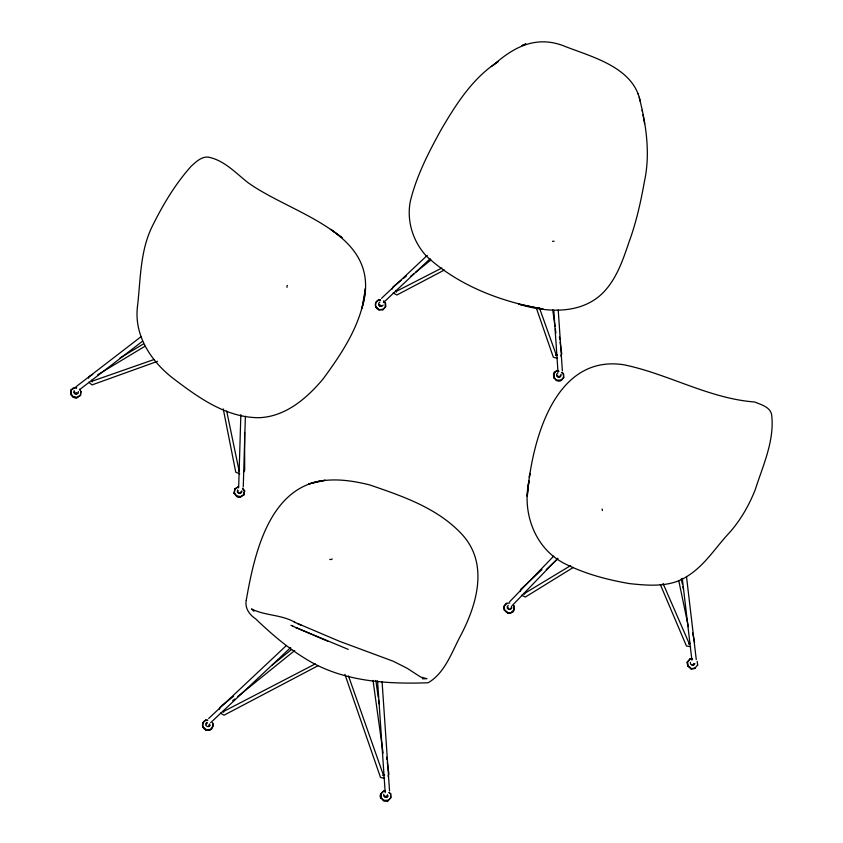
<?xml version="1.0" encoding="UTF-8"?>
<svg xmlns="http://www.w3.org/2000/svg" width="843" height="843" viewBox="0 0 843 843"><rect width="100%" height="100%" fill="white"/><g stroke="black" fill="none" stroke-linecap="round" stroke-linejoin="round"><path stroke-width="1.26" d="M561.027 374.218L561.016 375.852L559.826 377.221L557.961 377.084L556.696 375.967L556.591 374.092L557.887 372.975M238.653 487.865L240.856 414.651M243.258 486.875L245.387 416.273M209.538 723.979L208.695 726.097M692.061 664.821L693.357 664.621L693.389 663.947M74.458 392.564L74.563 391.289M78.336 391.542L78.199 393.238L76.618 394.271L74.953 393.934L73.731 392.522L74.131 390.762M386.61 796.182L386.558 796.867L387.538 796.024L387.401 794.749M528.097 488.645L527.244 496.274C531.396 443.597 553.44 354.081 623.63 364.734L624.157 364.829C668.541 374.05 708.995 398.528 754.685 401.995C761.008 404.682 770.239 406.906 771.651 414.756C774.749 440.552 762.904 465.631 755.244 489.688C749.005 505.431 740.46 520.405 729.111 533.029C715.581 547.444 705.001 565.063 687.962 575.801C670.975 587.592 649.068 585.695 629.616 583.619C607.266 579.784 584.937 573.893 564.641 563.609C534.894 548.561 521.965 512.807 528.919 481.195M528.382 486.105L528.951 481.016M529.372 477.201L529.794 473.387L529.351 477.296M76.639 387.864L74.627 387.527C69.832 388.486 69.189 394.714 73.12 397.158L76.976 397.727L80.475 395.483L80.896 391.342L79.4 389.245M237.526 489.973L237.294 491.827L238.348 493.134L240.181 493.576L241.593 492.438L241.899 490.847M243.985 493.566L244.67 490.752L242.658 488.213M234.712 489.14L238.19 486.843L234.775 488.972L234.048 493.176L236.514 496.369L240.54 497.033L244.038 494.799L244.459 490.647M70.707 393.923L71.149 389.824M80.433 395.061L77.145 397.295L73.288 396.726L70.875 393.481L71.444 389.603M80.475 395.483L80.896 391.342M234.27 493.229L235.007 488.908M244.038 494.799L244.607 490.911M520.205 591.407L520.9 589.12L542.007 569.583M237.852 491.775L238.126 490.605M219.38 709.174L220.276 706.95L233.522 696.255M392.227 288.991L393.112 286.768L401.268 280.192M511.775 612.155C510.858 614.041 503.06 613.019 511.606 612.587C516.506 612.281 512.681 599.141 514.314 609.152L511.775 612.155C506.127 615.938 500.299 606.528 506.738 603.282L509.773 603.008M695.075 668.467L690.838 668.762L695.138 668.299L690.838 668.762L687.867 666.202L687.287 661.945L690.038 659.026L692.598 658.752M74.458 387.97L74.627 387.527M77.145 397.295C77.767 398.75 72.161 397.633 73.288 396.726M234.048 493.176L234.438 492.786L236.683 495.926L240.708 496.601L243.996 494.367M240.708 496.601C241.33 498.087 235.545 496.833 236.683 495.926M209.928 729.427L205.85 730.027L209.759 729.869C214.68 729.996 212.025 716.571 212.742 726.666L209.918 730.006L205.85 730.027C201.635 728.173 201.119 721.987 205.703 720.196L207.736 720.185M202.72 727.14L202.963 722.778M202.647 723.031L205.703 720.196M383.533 300.909L385.367 302.732L385.578 306.494L382.754 309.834L378.686 309.845C374.471 308.001 373.955 301.815 378.549 300.013L380.583 300.003M375.556 306.968L375.799 302.605M375.493 302.858L378.549 300.013M378.718 309.781L382.764 309.255M382.754 309.834L385.641 306.894L385.367 302.732M380.983 797.994C376.916 794.591 388.718 786.825 380.846 794.053L380.983 797.994L383.744 800.724L387.97 800.85L390.794 797.51L390.583 793.748L389.108 792.346M380.773 797.984L381.015 793.621M387.97 800.85L383.713 800.797L381.152 797.562M387.812 800.713L390.857 797.91L390.583 793.748M561.954 372.174L563.43 373.575L563.64 377.337C556.875 389.382 547.307 368.865 559.025 371.236M553.619 377.812L553.862 373.449M556.559 380.614L553.999 377.379M560.816 380.678L563.64 377.337M504.377 610.469L504.251 606.096M687.372 662.282L690.038 659.026M687.867 666.202L687.54 661.839M697.182 661.365L697.677 665.285M381.531 305.914L380.214 306.009L380.52 305.219M385.546 796.161L385.24 796.951L384.345 795.982M88.515 378.244L89.305 376.473L92.688 374.44M75.543 392.912L75.175 393.67L77.44 393.038M560.869 356.094L561.754 353.87L560.121 342.174M388.033 776.266L388.918 774.043L387.285 762.346M243.437 472.301L244.691 470.257L244.596 432.385M510.257 608.931L510.963 607.951M694.906 663.652L693.852 665.116L691.977 665.148L690.628 664.136L690.354 662.271M508.245 605.295L507.244 606.581L507.328 608.393L508.877 609.457L510.563 609.373L511.806 607.972L511.48 606.275M379.74 304.502L379.318 305.04L380.214 306.009M694.895 668.33L697.614 664.906M388.17 796.024L386.99 797.394L385.114 797.267L383.85 796.15L383.744 794.264M504.578 610.448L504.082 606.528L506.738 603.282M379.835 302.131L378.718 303.322L378.633 305.124L380.088 306.315L381.774 306.378L383.144 305.082M206.988 722.303L205.871 723.494L205.797 725.307L207.241 726.497L208.938 726.55L210.307 725.265M509.594 601.807L553.735 556.085M512.228 605.548L557.866 558.277M693.357 664.621L694.253 663.704M553.83 377.812L553.693 373.881L555.516 372.153M381.521 298.327L427.285 255.345M383.46 302.574L430.183 258.696M208.674 718.499L285.914 645.98M210.613 722.746L290.709 647.54M546.285 569.562L557.771 558.898M206.345 723.937L207.325 723.094M410.594 276.367L413.65 273.901M415.683 272.257L430.952 259.929M232.668 700.659L234.702 699.016M237.758 696.55L294.744 650.501M403.312 278.548L406.368 276.082M272.278 665.022L291.646 649.405M75.902 386.842L140.929 336.8M79.59 389.645L142.562 341.194M557.792 375.346L557.191 375.809L558.087 376.779L559.404 376.684M493.808 64.763C515.084 45.849 537.939 34.774 566.275 46.902C594.041 57.556 634.463 68.062 640.459 102.446C646.707 128.357 650.153 155.386 644.379 181.761C640.743 202.046 636.286 222.278 629.163 241.646C623.093 259.539 616.939 278.127 603.662 292.131C581.649 314.85 546.833 312.669 518.898 304.218L543.134 309.075C500.742 301.731 458.055 285.514 426.189 255.872C412.975 241.319 406.611 221.214 410.225 201.762C416.252 176.44 428.339 152.941 440.836 130.233C455.937 104.374 472.617 77.977 498.35 61.423L491.332 66.576M385.504 302.953L385.409 306.926M212.657 723.136L212.573 727.109M390.709 793.98L388.95 792.789M71.276 390.035L73.394 388.655M573.377 567.381L525.379 597.034L521.532 595.232M570.669 565.579L524.114 593.683L524.82 594.009L523.988 593.282M119.727 358.18L143.394 343.944M97.662 374.777L144.996 346.241M444.398 270.002L396.884 295.008L393.228 292.911M317.916 665.791L224.038 715.191L220.392 713.094M441.858 268.011L395.894 291.573L396.6 291.963L395.504 290.424M315.345 663.884L223.058 711.745M690.354 643.283L688.552 643.799L689.363 643.947L663.009 583.388M557.508 354.882L555.653 355.24L556.422 355.44L539.415 307.885M384.671 775.054L382.806 775.423L383.586 775.613L348.517 676.012M157.515 361.341L92.024 384.903L88.842 382.269M154.1 359.487L91.645 381.363L92.319 381.879L91.529 380.204M690.586 646.644L686.455 646.023L660.322 584.526M689.774 659.11L691.797 658.931M422.322 678.784L426.948 678.71L420.552 676.971L407.064 668.225L393.281 661.26L339.645 641.354L294.386 622.134M378.381 300.456L380.414 300.445M556.359 370.931L558.393 370.931M556.759 380.109L560.827 380.098M383.512 791.113L385.546 791.103M383.913 800.292L387.98 800.27M557.444 358.254L553.345 357.263L536.19 307.6M384.608 778.426L380.509 777.436L344.903 674.379M378.307 300.097L380.435 300.119M205.46 720.27L207.589 720.301M238.569 492.87L239.886 493.007M239.528 470.731L238.421 470.584L239.096 470.889L226.683 411.036M239.697 473.861L235.755 472.175L223.247 408.929M74.437 387.59L76.534 387.98M563.43 373.575L563.693 377.738M348.264 649.395L295.745 627.508L327.79 641.249M297.474 623.546L301.373 625.306M292.637 626.086L296.768 627.982M295.261 622.534C281.836 614.431 264.913 615.885 251.509 608.909L253.996 611.333M290.919 625.295L293.522 626.497M504.746 610.016L507.918 612.566M688.036 665.759L691.028 668.257M508.951 609.131L507.728 606.971M561.786 372.606L563.261 374.007M375.946 306.536L378.886 309.339M203.1 726.719L206.04 729.522M223.005 711.355L223.764 712.135M242.489 488.655L243.69 490.268M560.173 375.272L560.374 375.852M387.337 795.444L387.538 796.024M638.098 93.584L638.404 94.627M240.835 491.711L241.003 492.354M639.194 97.282L640.206 101.35M681.27 578.93L682.345 584.073M682.883 586.644L683.431 589.215M692.609 632.924L694.579 642.429M678.71 580.405L688.373 626.644M642.081 110.201L642.303 111.318M642.956 114.774L644.621 123.71M513.787 607.097L514.146 609.594M559.394 336.968L559.763 339.571M375.852 680.449L378.212 697.351M378.57 699.953L379.118 703.852M386.558 757.14L386.916 759.743M552.692 309.592L555.031 326.473M555.389 329.076L555.927 332.964M373.017 680.417L383.091 753.147M686.497 576.58L696.265 659.553M682.282 578.298L691.913 660.195M687.224 662.113L687.667 666.212M76.428 392.996L76.492 393.797M558.224 309.992L562.365 370.73M553.809 310.435L558.003 372.016M382.079 681.692L389.529 790.913M377.569 680.817L385.198 792.662M287.094 287.315A2.065 1.928 19.7 0 1 287.41 285.408M552.544 241.425A2.065 1.96 31.5 0 1 554.093 241.277M602.018 509.024A2.065 2.002 26.7 0 1 602.366 510.542M332.237 558.972A2.065 1.981 9.4 0 1 329.75 559.288M137.42 306.957C134.1 335.767 151.129 361.341 173.057 378.317C198.274 397.485 226.356 417.938 259.423 417.685C285.788 416.505 306.789 398.317 323.006 379.065C342.764 352.153 362.49 322.627 365.44 288.454L362.037 308.159C384.671 232.573 293.554 215.629 247.631 182.383C235.418 172.71 224.164 160.265 208.2 157.093C201.424 156.471 195.945 161.951 191.308 166.124C175.27 183.932 162.899 204.817 152.309 226.219C139.896 251.319 140.665 279.813 137.42 306.957M246.24 600.29C244.733 607.951 249.265 614.621 255.534 618.751C270.835 633.441 287.01 647.392 305.145 658.509C341.573 681.534 386.189 684.253 428.086 682.767C445.209 672.988 452.08 651.281 461.079 634.747C477.149 603.851 488.719 563.524 462.122 534.515C437.833 508.171 402.88 496.295 369.877 484.978C349.856 479.952 328.549 477.17 308.591 484.03L325.272 480.268C269.107 486.369 254.396 553.767 246.24 600.29M525.737 44.015L522.186 45.501L525.737 44.015M341.889 237.536L330.793 229.401L341.889 237.536"/></g></svg>
